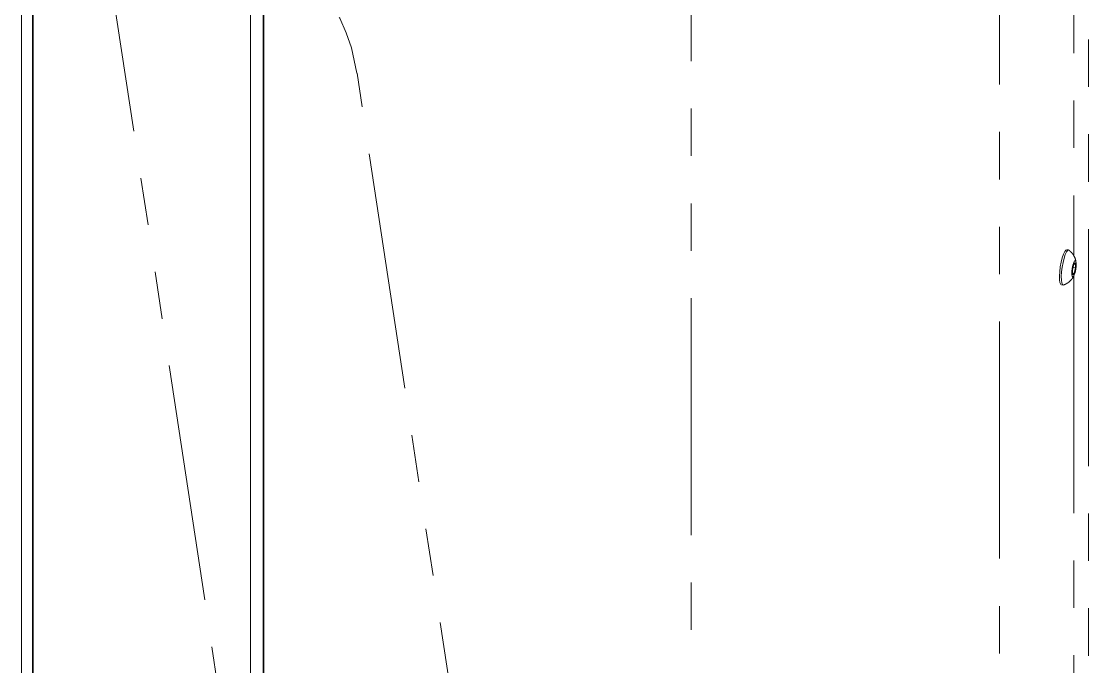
# Paper-space layout 'Blatt1' of a CAD drawing. Header units: millimetres. Extents: x 0 to 1189, y 0 to 841.
# Drawn here: x 636.64 to 665.23, y 156.38 to 173.67 of the extents above; entities that cross this region are included whole.
import ezdxf

# ---------------------------------------------------------------- set-up
doc = ezdxf.new("R2010")
doc.units = ezdxf.units.MM
doc.linetypes.add('PHANTOM', pattern=[12.7, 6.35, -1.27, 1.27, -1.27, 1.27, -1.27])

psp = doc.layouts.new('Blatt1')

# ---------------------------------------------------------------- linework, layer by layer
at = {"color": 7, "linetype": 'Continuous', "lineweight": 35}
for p, q in [((636.943, 56.145), (636.943, 195.692)), ((643.123, 52.962), (643.123, 192.508))]:
    psp.add_line(p, q, dxfattribs=at)
at = {"color": 8, "linetype": 'Continuous', "lineweight": 18}
for p, q in [((636.636, 55.921), (636.636, 195.467)), ((642.773, 52.878), (642.773, 192.425))]:
    psp.add_line(p, q, dxfattribs=at)
at = {"color": 7, "linetype": 'PHANTOM', "lineweight": 18}
for p, q in [((654.582, 191.653), (654.582, 147.478)), ((664.832, 181.706), (664.832, 167.39)), ((638.699, 177.003), (641.895, 155.897)), ((645.482, 172.959), (645.628, 172.279)), ((648.808, 151.285), (645.629, 172.279)), ((664.694, 167.543), (664.645, 167.55)), ((664.832, 167.167), (664.797, 167.004)), ((664.797, 167.004), (664.803, 166.877)), ((664.815, 167.085), (664.88, 167.075)), ((664.874, 167.202), (664.832, 167.167)), ((664.844, 166.912), (664.88, 167.075)), ((664.88, 167.075), (664.874, 167.202)), ((664.801, 166.919), (664.844, 166.912)), ((664.803, 166.877), (664.844, 166.912)), ((664.832, 166.845), (664.832, 152.529)), ((664.5, 166.611), (664.548, 166.604))]:
    psp.add_line(p, q, dxfattribs=at)
at = {"color": 8, "linetype": 'PHANTOM', "lineweight": 18}
for p, q in [((662.839, 191.025), (662.839, 146.85)), ((665.231, 180.803), (665.231, 76.014))]:
    psp.add_line(p, q, dxfattribs=at)
at = {"color": 7, "linetype": 'PHANTOM', "lineweight": 18, "flags": 128}
for points in [[(638.699, 177.003), (639.217, 177.013), (639.731, 176.992), (640.239, 176.939), (640.739, 176.856), (641.228, 176.741), (641.703, 176.597), (642.162, 176.423), (642.601, 176.221), (643.019, 175.992), (643.413, 175.737), (643.781, 175.458), (644.121, 175.155), (644.431, 174.831), (644.71, 174.488), (644.956, 174.127), (645.167, 173.75), (645.343, 173.36), (645.482, 172.959)], [(664.556, 167.43), (664.524, 167.332), (664.495, 167.216), (664.472, 167.089), (664.457, 166.962), (664.45, 166.844), (664.452, 166.743), (664.463, 166.668), (664.483, 166.623), (664.5, 166.611)], [(664.605, 167.422), (664.572, 167.324), (664.544, 167.208), (664.521, 167.082), (664.505, 166.955), (664.498, 166.836), (664.501, 166.736), (664.512, 166.66), (664.531, 166.615), (664.557, 166.604), (664.561, 166.605)], [(664.645, 167.55), (664.622, 167.542), (664.59, 167.501), (664.556, 167.43)], [(664.705, 167.537), (664.699, 167.541), (664.67, 167.535), (664.638, 167.494), (664.605, 167.422)], [(664.831, 167.205), (664.809, 167.135), (664.792, 167.051), (664.782, 166.965), (664.781, 166.891), (664.788, 166.839), (664.803, 166.817), (664.823, 166.83), (664.846, 166.874), (664.868, 166.944), (664.885, 167.028), (664.895, 167.114), (664.896, 167.188), (664.889, 167.24), (664.874, 167.262), (664.853, 167.249), (664.831, 167.205)]]:
    psp.add_lwpolyline(points, dxfattribs=at)
at = {"color": 7, "linetype": 'PHANTOM', "lineweight": 18}
for points, knots in [([(664.89, 167.219), (664.888, 167.238), (664.88, 167.294), (664.842, 167.38), (664.784, 167.468), (664.732, 167.512), (664.708, 167.533)], [0, 0, 0, 0, 0.153143, 0.459039, 0.74263, 1, 1, 1, 1]), ([(664.563, 166.608), (664.587, 166.618), (664.64, 166.638), (664.711, 166.689), (664.772, 166.752), (664.813, 166.806), (664.83, 166.841), (664.835, 166.852)], [0, 0, 0, 0, 0.204419, 0.457146, 0.689912, 0.904925, 1, 1, 1, 1])]:
    psp.add_open_spline(points, degree=3, knots=knots, dxfattribs=at)

doc.saveas('drawing.dxf')
